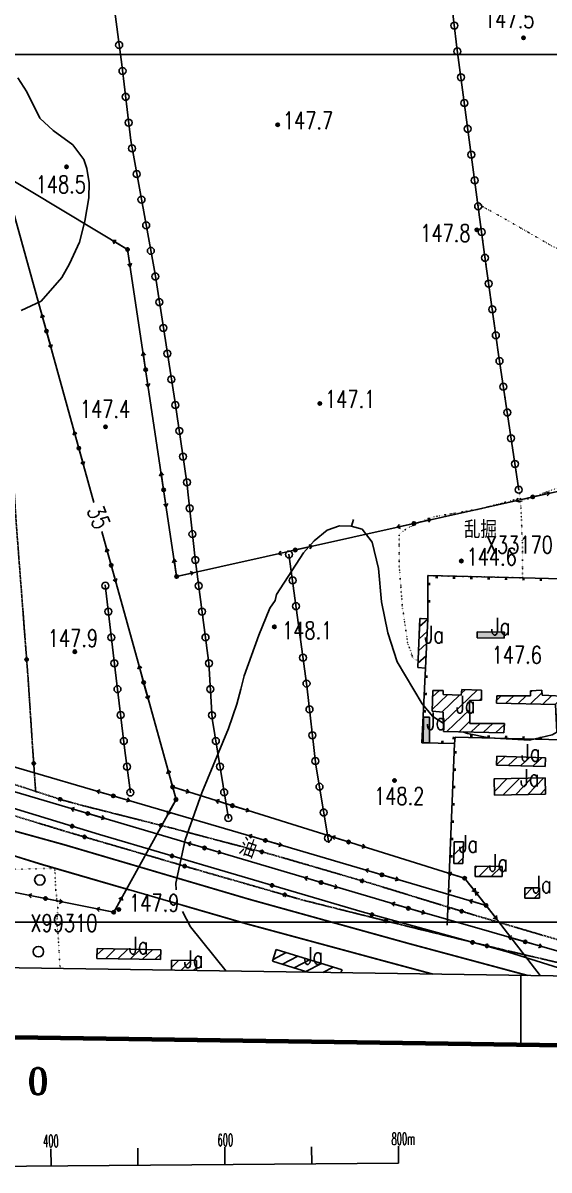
# Model space of a CAD drawing. Extents: x 408766 to 414302, y 5156573 to 5161925.
# Drawn here: x 411394 to 412000, y 5156714 to 5158036 of the extents above; entities that cross this region are included whole.
import ezdxf

# ---------------------------------------------------------------- set-up
doc = ezdxf.new("R2010")
doc.units = 0
doc.header["$LTSCALE"] = 1000
for name, pattern in [('0001', [0.5, 0.5, 0]), ('4110', [0.5, 0.5, 0]), ('4222', [0.5, 0.5, 0]), ('5130', [1, 1, 0]), ('5310', [1, 1, 0]), ('5320', [0.0018, 0.0013, -0.0005]), ('5400', [1, 1, 0]), ('8111', [1, 1, 0]), ('8112', [1, 1, 0]), ('8130', [1, 1, 0]), ('9315', [1, 1, 0]), ('9995', [0.001, 0, -0.001])]:
    doc.linetypes.add(name, pattern=pattern)
doc.layers.get('0').update_dxf_attribs({"linetype": 'CONTINUOUS'})
for name, color, linetype in [('0001', 1, 'CONTINUOUS'), ('0001ADD', 1, 'CONTINUOUS'), ('0001BAK', 1, 'CONTINUOUS'), ('0002', 2, 'CONTINUOUS'), ('0002ADD', 2, 'CONTINUOUS'), ('0003ADD', 3, 'CONTINUOUS'), ('0003BAK', 3, 'CONTINUOUS'), ('0005ADD', 5, 'CONTINUOUS'), ('0005BAK', 5, 'CONTINUOUS'), ('0006', 6, 'CONTINUOUS'), ('0007', 7, 'CONTINUOUS'), ('0009', 9, 'CONTINUOUS'), ('0010', 10, 'CONTINUOUS'), ('0010ADD', 10, 'CONTINUOUS'), ('0012', 12, 'CONTINUOUS'), ('0013', 13, 'CONTINUOUS'), ('0014', 151, 'CONTINUOUS'), ('0015', 15, 'CONTINUOUS'), ('0017', 85, 'CONTINUOUS'), ('0018', 7, 'CONTINUOUS')]:
    doc.layers.add(name, color=color, linetype=linetype)
doc.styles.add('ROMANT', font='romant.shx')
doc.styles.add('SIMPLEX', font='simplex.shx', dxfattribs={"width": 0.75, "height": 20})
doc.styles.add('XDX', font='simplex.shx', dxfattribs={"height": 20, "bigfont": 'xdx.shx'})

# ---------------------------------------------------------------- blocks, each defined once
blk = doc.blocks.new('8140')
for radius in [0.0002, 0.000141, 0.0000832, 0.0000301]:
    blk.add_circle((0, 0), radius)
at = {"flags": 1}
blk.add_attdef('8140', (0, 0), '', height=0.0000001, dxfattribs=at)
blk = doc.blocks.new('5130')
blk.add_hatch(color=256).paths.add_polyline_path([(0.0002, 0, 1), (-0.0002, 0, 1)])
for points in [[(0, 0), (0.002, 0)], [(0.00164, 0.00023), (0.002, 0), (0.00166, -0.00023)]]:
    blk.add_lwpolyline(points)
blk.add_circle((0, 0), 0.0002)
at = {"flags": 1}
blk.add_attdef('5130', (0, 0), '', height=0.000001, dxfattribs=at)
blk = doc.blocks.new('5131')
for points in [[(-0.00164, -0.00023), (-0.002, 0), (-0.00166, 0.00023)], [(0, 0), (-0.002, 0)]]:
    blk.add_lwpolyline(points)
at = {"flags": 1}
blk.add_attdef('5131', (0, 0), '', height=0.0000000001, dxfattribs=at)
blk = doc.blocks.new('9315')
blk.add_circle((0, 0), 0.0004)
at = {"flags": 1}
blk.add_attdef('9315', (0, 0), '', height=0.00000001, dxfattribs=at)
blk = doc.blocks.new('9310')
blk.add_circle((0, 0), 0.0006)
blk = doc.blocks.new('9100')
blk.add_hatch(color=256).paths.add_polyline_path([(0.0001, 0, 1), (-0.0001, 0, 1)])

msp = doc.modelspace()

# ---------------------------------------------------------------- hatches: boundary and pattern name
at = {"layer": '0001ADD', "linetype": '0001'}
h = msp.add_hatch(dxfattribs=at)
h.set_pattern_fill('U', color=256, scale=10, angle=42.3819, style=0, pattern_type=0)
h.set_pattern_definition([(42.38186094, (334985.19, -15847.803), (-6.74068569, 7.386687785), [])])
h.paths.add_polyline_path([(411848.8, 5157293.2), (411857.7, 5157292.8), (411860.3, 5157349.6), (411851.4, 5157350)])
for points in [[(411917.2, 5157327.6), (411948.4, 5157327), (411948.6, 5157334), (411917.3, 5157334.6)], [(411862.2, 5157206.4), (411862.5, 5157236.3), (411855.5, 5157236.3), (411855.2, 5157206.4)]]:
    msp.add_hatch(color=256, dxfattribs=at).paths.add_polyline_path(points)
h = msp.add_hatch(dxfattribs=at)
h.set_pattern_fill('U', color=256, scale=10, angle=43.7069, style=0, pattern_type=0)
h.set_pattern_definition([(43.70694858, (0, 0), (-6.909700843, 7.228833534), [])])
h.paths.add_polyline_path([(411878.3, 5157219.8), (411947.9, 5157218.2), (411948.6, 5157228.8), (411908.9, 5157228.8), (411908.5, 5157255.5), (411922.3, 5157255.9), (411922.3, 5157267.3), (411899.5, 5157268.1), (411898.7, 5157261.4), (411877.9, 5157262.2), (411877.9, 5157266.9), (411866.1, 5157266.9), (411865.3, 5157243), (411877.9, 5157241.8)])
h = msp.add_hatch(dxfattribs=at)
h.set_pattern_fill('U', color=256, scale=10, angle=43.6771, style=0, pattern_type=0)
h.set_pattern_definition([(43.67706185, (0, 0), (-6.905929185, 7.232436801), [])])
h.paths.add_polyline_path([(411939.3, 5157252.4), (412007.3, 5157250.8), (412008.9, 5157219), (412023.4, 5157218.6), (412023, 5157259.9), (411992, 5157261.4), (411991.6, 5157267.3), (411978.6, 5157266.5), (411978.6, 5157260.6), (411939.7, 5157260.6)])
h = msp.add_hatch(dxfattribs=at)
h.set_pattern_fill('U', color=256, scale=10, angle=43.1694, style=0, pattern_type=0)
h.set_pattern_definition([(43.1693522, (0, 0), (-6.84157079, 7.293346909), [])])
h.paths.add_polyline_path([(411939.4, 5157180.9), (411995.5, 5157179.1), (411995.8, 5157189.4), (411939.7, 5157191.2)])
h = msp.add_hatch(dxfattribs=at)
h.set_pattern_fill('U', color=256, scale=10, angle=45.8736, style=0, pattern_type=0)
h.set_pattern_definition([(45.87363318, (0, 0), (-7.178059712, 6.962431958), [])])
h.paths.add_polyline_path([(411937.2, 5157146.4), (411995.9, 5157147.3), (411995.6, 5157166.1), (411936.9, 5157165.2)])
h = msp.add_hatch(dxfattribs=at)
h.set_pattern_fill('U', color=256, scale=10, angle=44.0134, style=0, pattern_type=0)
h.set_pattern_definition([(44.01341136, (0, 0), (-6.94826729, 7.191771802), [])])
h.paths.add_polyline_path([(411890.5, 5157067.6), (411900.9, 5157067.5), (411901.4, 5157092.4), (411890.9, 5157092.6)])
h = msp.add_hatch(dxfattribs=at)
h.set_pattern_fill('U', color=256, scale=10, angle=44.7181, style=0, pattern_type=0)
h.set_pattern_definition([(44.71809788, (0, 0), (-7.036191862, 7.105772589), [])])
h.paths.add_polyline_path([(411914.8, 5157052.6), (411946.1, 5157052.4), (411946.1, 5157064.2), (411914.8, 5157064.3)])
h = msp.add_hatch(dxfattribs=at)
h.set_pattern_fill('U', color=256, scale=10, angle=43.8323, style=0, pattern_type=0)
h.set_pattern_definition([(43.8322595, (0, 0), (-6.9254944, 7.213704132), [])])
h.paths.add_polyline_path([(411479.5, 5156958.2), (411552.8, 5156956.7), (411553, 5156967.9), (411479.7, 5156969.4)])
at = {"layer": '0005ADD', "linetype": '5320'}
h = msp.add_hatch(color=256, dxfattribs=at)
edge = h.paths.add_edge_path()
edge.add_arc((411398.6, 5157302.5), 1.9, 0, 360)
h = msp.add_hatch(color=256, dxfattribs=at)
edge = h.paths.add_edge_path()
edge.add_arc((411406.8, 5157182.8), 1.9, 0, 360)
h = msp.add_hatch(color=256, dxfattribs=at)
edge = h.paths.add_edge_path()
edge.add_arc((411437.2, 5157141.5), 1.9, 0, 360)
at = {"layer": '0005ADD', "linetype": '5310'}
h = msp.add_hatch(color=256, dxfattribs=at)
edge = h.paths.add_edge_path()
edge.add_arc((411451, 5157110.5), 1.9, 0, 360)
at = {"layer": '0005ADD', "linetype": '5320'}
h = msp.add_hatch(color=256, dxfattribs=at)
edge = h.paths.add_edge_path()
edge.add_arc((411553.3, 5157111.4), 1.9, 0, 360)
h = msp.add_hatch(color=256, dxfattribs=at)
edge = h.paths.add_edge_path()
edge.add_arc((411465.3, 5157098.1), 1.9, 0, 360)
h = msp.add_hatch(color=256, dxfattribs=at)
edge = h.paths.add_edge_path()
edge.add_arc((411669.4, 5157080.9), 1.9, 0, 360)
at = {"layer": '0005ADD', "linetype": '5310'}
h = msp.add_hatch(color=256, dxfattribs=at)
edge = h.paths.add_edge_path()
edge.add_arc((411566, 5157076.2), 1.9, 0, 360)
at = {"layer": '0005ADD', "linetype": '5320'}
h = msp.add_hatch(color=256, dxfattribs=at)
edge = h.paths.add_edge_path()
edge.add_arc((411580.5, 5157064.5), 1.9, 0, 360)
at = {"layer": '0005ADD', "linetype": '5310'}
h = msp.add_hatch(color=256, dxfattribs=at)
edge = h.paths.add_edge_path()
edge.add_arc((411681.1, 5157042.3), 1.9, 0, 360)
at = {"layer": '0005ADD', "linetype": '5320'}
h = msp.add_hatch(color=256, dxfattribs=at)
edge = h.paths.add_edge_path()
edge.add_arc((411784.7, 5157047.5), 1.9, 0, 360)
h = msp.add_hatch(color=256, dxfattribs=at)
edge = h.paths.add_edge_path()
edge.add_arc((411695.8, 5157031.3), 1.9, 0, 360)
at = {"layer": '0005ADD', "linetype": '5310'}
h = msp.add_hatch(color=256, dxfattribs=at)
edge = h.paths.add_edge_path()
edge.add_arc((411796.2, 5157008.5), 1.9, 0, 360)
at = {"layer": '0005ADD', "linetype": '5320'}
h = msp.add_hatch(color=256, dxfattribs=at)
edge = h.paths.add_edge_path()
edge.add_arc((411812, 5157001.4), 1.9, 0, 360)
h = msp.add_hatch(color=256, dxfattribs=at)
edge = h.paths.add_edge_path()
edge.add_arc((411899.4, 5157012.5), 1.9, 0, 360)
at = {"layer": '0005ADD', "linetype": '5310'}
h = msp.add_hatch(color=256, dxfattribs=at)
edge = h.paths.add_edge_path()
edge.add_arc((411911.9, 5156976.6), 1.9, 0, 360)
at = {"layer": '0005ADD', "linetype": '5320'}
h = msp.add_hatch(color=256, dxfattribs=at)
edge = h.paths.add_edge_path()
edge.add_arc((411928.5, 5156972.6), 1.9, 0, 360)

# ---------------------------------------------------------------- linework, layer by layer
at = {"layer": '0001', "linetype": '0001'}
for points in [[(411848.8, 5157293.2), (411857.7, 5157292.8), (411860.3, 5157349.6), (411851.4, 5157350)], [(411917.2, 5157327.6), (411948.4, 5157327), (411948.6, 5157334), (411917.3, 5157334.6)], [(411878.3, 5157219.8), (411947.9, 5157218.2), (411948.6, 5157228.8), (411908.9, 5157228.8), (411908.5, 5157255.5), (411922.3, 5157255.9), (411922.3, 5157267.3), (411899.5, 5157268.1), (411898.7, 5157261.4), (411877.9, 5157262.2), (411877.9, 5157266.9), (411866.1, 5157266.9), (411865.3, 5157243), (411877.9, 5157241.8)], [(411939.3, 5157252.4), (412007.3, 5157250.8), (412008.9, 5157219), (412023.4, 5157218.6), (412023, 5157259.9), (411992, 5157261.4), (411991.6, 5157267.3), (411978.6, 5157266.5), (411978.6, 5157260.6), (411939.7, 5157260.6)], [(411862.2, 5157206.4), (411862.5, 5157236.3), (411855.5, 5157236.3), (411855.2, 5157206.4)], [(411939.4, 5157180.9), (411995.5, 5157179.1), (411995.8, 5157189.4), (411939.7, 5157191.2)], [(411937.2, 5157146.4), (411995.9, 5157147.3), (411995.6, 5157166.1), (411936.9, 5157165.2)], [(411890.5, 5157067.6), (411900.9, 5157067.5), (411901.4, 5157092.4), (411890.9, 5157092.6)], [(411914.8, 5157052.6), (411946.1, 5157052.4), (411946.1, 5157064.2), (411914.8, 5157064.3)], [(411971.9, 5157027.4), (411989, 5157027.4), (411989, 5157039.3), (411971.9, 5157039.3)], [(411479.5, 5156958.2), (411552.8, 5156956.7), (411553, 5156967.9), (411479.7, 5156969.4)]]:
    msp.add_lwpolyline(points, close=True, dxfattribs=at)
for points in [[(411760.3, 5156941.7), (411761.7, 5156944.9), (411685.9, 5156968.5), (411681.7, 5156954.9), (411722.4, 5156942.2)], [(411594, 5156944.1), (411594.2, 5156955.6), (411565.4, 5156956), (411565.2, 5156944.5)]]:
    msp.add_lwpolyline(points, dxfattribs=at)
at = {"layer": '0001ADD', "linetype": '0001'}
for p, q in [((411971.9, 5157030.8), (411980.4, 5157039.3)), ((411982.7, 5157027.4), (411989, 5157033.7)), ((411682.3, 5156957), (411697.4, 5156965)), ((411565.2, 5156947.5), (411573.9, 5156955.9)), ((411576.4, 5156944.4), (411588, 5156955.7)), ((411693, 5156951.3), (411710.9, 5156960.8)), ((411706.5, 5156947.1), (411724.4, 5156956.6)), ((411720, 5156943), (411737.9, 5156952.4)), ((411590.5, 5156944.2), (411594.1, 5156947.6)), ((411739.6, 5156942), (411751.4, 5156948.2))]:
    msp.add_line(p, q, dxfattribs=at)
at = {"layer": '0001BAK', "linetype": '9995'}
for points in [[(411965.7, 5157484.1), (412014, 5157501.7), (412052, 5157510.2), (412124.2, 5157526.1), (412137.7, 5157540.8), (412135.3, 5157578.7), (412135.3, 5157611.8), (412140.2, 5157664.4), (412141.4, 5157710.9), (412143.8, 5157732.9), (412137.7, 5157742.7), (412113.2, 5157747.6), (412077.7, 5157750), (412042.2, 5157759.8), (412003, 5157779.4), (411951.3, 5157809.2), (411918, 5157827.7)], [(411969.5, 5157396.7), (411969.5, 5157431.1), (411967.1, 5157488.6), (411921.8, 5157476.4), (411864.2, 5157466.6), (411837.2, 5157454.3), (411827.4, 5157447), (411827.4, 5157411.5), (411831.1, 5157363.8), (411837.2, 5157322.2), (411843.4, 5157303.8), (411849.2, 5157301.3)], [(411437.2, 5156946.4), (411434.6, 5156989.2), (411433.3, 5157000.2), (411434.6, 5157015.8), (411432, 5157039), (411431.3, 5157055.2), (411431.1, 5157062)]]:
    msp.add_lwpolyline(points, dxfattribs=at)
at = {"layer": '0002', "linetype": '5130'}
for points in [[(411476, 5157483.5), (411374, 5157852.8), (411343.8, 5158270.3), (411302.5, 5158842.4), (411271.7, 5159264.6)], [(410883.5, 5157974.1), (411359.9, 5157868.2), (411514.8, 5157775.1), (411571.3, 5157398.3), (412040.8, 5157503.3), (412621.2, 5157631.5)], [(410868.3, 5157866.3), (410891.4, 5157706.4), (410861.5, 5157640.8), (410865.8, 5157388.1), (411095.4, 5157263.5), (411673.4, 5157094.1), (411927.5, 5157019.1)], [(410860.3, 5157858), (410853.1, 5157280.8), (411145.8, 5157082.3), (411498.8, 5157011.3), (411570.6, 5157141.3), (411485.2, 5157450.3)], [(410761.3, 5157811), (410547.9, 5157582.6), (411066.3, 5157244.4), (411837.9, 5157015.9), (412114.5, 5156936.5)], [(411989.8, 5156938.3), (411927.5, 5157019.1), (411902.8, 5157050.5), (411566.7, 5157155.7)]]:
    msp.add_lwpolyline(points, dxfattribs=at)
at = {"layer": '0003ADD', "linetype": '4222', "const_width": 2}
for points in [[(411975.1, 5156938.5), (411839.4, 5156975), (411655.4, 5157026.1), (411442, 5157089.1), (411315.3, 5157124.1), (411197.5, 5157164), (411150.4, 5157182.9), (411091.7, 5157218.5), (410979.5, 5157290.9), (410868.9, 5157364.2), (410851.8, 5157379.5), (410850.5, 5157388.2), (410851.1, 5157500), (410849.8, 5157670.1), (410849.1, 5157764.1), (410849.8, 5157802.5), (410847.1, 5157811.9), (410836.3, 5157840.2)], [(411315.2, 5157097.9), (411416.7, 5157066.2), (411517.2, 5157037)], [(411578, 5157019.4), (411651.7, 5156998), (411813.8, 5156954.1), (411865.8, 5156940.1)]]:
    msp.add_lwpolyline(points, dxfattribs=at)
at = {"layer": '0003BAK', "linetype": '4222'}
for points in [[(409501.5, 5158221.4), (409519.9, 5158209.8), (409588.6, 5158164), (409702.1, 5158087), (409853.4, 5157984.9), (409989.5, 5157895.3), (410141.5, 5157796.8), (410290.7, 5157697.3), (410485.8, 5157574.5), (410713.3, 5157428.1), (410903, 5157306.6), (411069.8, 5157199.2), (411111.6, 5157174.3), (411151.4, 5157155.4), (411192.5, 5157138.6), (411285.2, 5157107.3), (411416.7, 5157066.2), (411651.7, 5156998), (411813.8, 5156954.1), (411865.8, 5156940.1)], [(411975.1, 5156938.5), (411839.4, 5156975), (411655.4, 5157026.1), (411442, 5157089.1), (411315.3, 5157124.1), (411197.5, 5157164), (411150.4, 5157182.9), (411091.7, 5157218.5), (410979.5, 5157290.9), (410868.9, 5157364.2), (410851.8, 5157379.5), (410850.5, 5157388.2), (410851.1, 5157500), (410849.8, 5157670.1), (410849.1, 5157764.1), (410849.8, 5157802.5), (410847.1, 5157811.9), (410836.3, 5157840.2)]]:
    msp.add_lwpolyline(points, dxfattribs=at)
at = {"layer": '0005ADD', "linetype": '5310'}
msp.add_lwpolyline([(412041.1, 5156937.6), (411953.3, 5156965.2), (411784.9, 5157011.6), (411482.4, 5157100.9), (411263.8, 5157167.8), (411163.5, 5157195.3), (411042.1, 5157278.1), (410806, 5157439.4), (410588.1, 5157586.9), (410503, 5157645.8)], dxfattribs=at)
at = {"layer": '0005ADD', "linetype": '5320'}
for points in [[(411394.5, 5157357.4), (411396.7, 5157327.4)], [(411397.5, 5157317.5), (411399.8, 5157287.6)], [(411400.5, 5157277.6), (411402.5, 5157247.6)], [(411403.1, 5157237.7), (411405.1, 5157207.7)], [(411405.8, 5157197.8), (411407.8, 5157167.8)], [(411413.4, 5157149.2), (411409, 5157150.6), (411384.9, 5157158.5)], [(411408.5, 5157157.8), (411409, 5157150.6)], [(411451.6, 5157137.4), (411439.1, 5157140.8), (411422.9, 5157146.1)], [(411490.3, 5157127.4), (411463.1, 5157134.3), (411461.3, 5157134.8)], [(411374.4, 5157125.7), (411384.7, 5157122.4), (411403, 5157116.8)], [(411529.1, 5157117.6), (411500, 5157124.9)], [(411412.6, 5157113.9), (411441.3, 5157105.2)], [(411567.9, 5157107.7), (411561.5, 5157109.4), (411538.8, 5157115.1)], [(411450.9, 5157102.3), (411479.7, 5157093.9)], [(411606.5, 5157097.5), (411577.5, 5157105.1)], [(411489.3, 5157091.1), (411518.1, 5157082.7)], [(411645.2, 5157087.3), (411616.2, 5157094.9)], [(411683.9, 5157077), (411680.6, 5157077.9), (411665.3, 5157082)], [(411527.7, 5157079.9), (411556.5, 5157071.5)], [(411566.1, 5157068.7), (411594.9, 5157060.3)], [(411722.3, 5157065.8), (411693.5, 5157074.2)], [(411604.5, 5157057.5), (411633.3, 5157049.2)], [(411760.7, 5157054.6), (411731.9, 5157063)], [(411642.9, 5157046.4), (411671.8, 5157038.2)], [(411799, 5157043.3), (411794.3, 5157044.7), (411770.3, 5157051.8)], [(411681.4, 5157035.4), (411710.2, 5157027.1)], [(411837.3, 5157031.6), (411808.6, 5157040.4)], [(411719.8, 5157024.5), (411748.9, 5157017.2)], [(411875.5, 5157019.8), (411846.8, 5157028.6)], [(411913.8, 5157008.1), (411885.1, 5157016.9)], [(411758.6, 5157014.7), (411787.7, 5157007.5)], [(411797.4, 5157005), (411826.6, 5156997.8)], [(411952.1, 5156996.8), (411923.4, 5157005.3)], [(411836.3, 5156995.3), (411865.4, 5156988.2)], [(411990.5, 5156985.4), (411961.7, 5156993.9)], [(411875.1, 5156985.8), (411904.2, 5156978.6)], [(411913.9, 5156976.2), (411936.6, 5156970.6), (411943.1, 5156969.1)], [(411952.8, 5156966.8), (411982, 5156959.9)], [(411991.7, 5156957.6), (412020.9, 5156950.8)]]:
    msp.add_lwpolyline(points, dxfattribs=at)
for centre in [(411398.6, 5157302.5), (411406.8, 5157182.8), (411437.2, 5157141.5), (411553.3, 5157111.4), (411465.3, 5157098.1), (411669.4, 5157080.9), (411580.5, 5157064.5), (411784.7, 5157047.5), (411695.8, 5157031.3), (411812, 5157001.4), (411899.4, 5157012.5), (411928.5, 5156972.6)]:
    msp.add_circle(centre, 1.9, dxfattribs=at)
at = {"layer": '0005ADD', "linetype": '5310'}
for centre in [(411451, 5157110.5), (411566, 5157076.2), (411681.1, 5157042.3), (411796.2, 5157008.5), (411911.9, 5156976.6)]:
    msp.add_circle(centre, 1.9, dxfattribs=at)
at = {"layer": '0005BAK', "linetype": '5320'}
for points in [[(411342.6, 5158760.2), (411327.2, 5158683.9), (411318.4, 5158631.2), (411318.4, 5158613.1), (411320.4, 5158561), (411322.4, 5158516.1), (411327.1, 5158444), (411334.5, 5158353.7), (411342.6, 5158211.4), (411352.6, 5158043.7), (411358.7, 5157942.1), (411365.4, 5157836.4), (411370.1, 5157741.6), (411374.1, 5157668.7), (411378.1, 5157581.9), (411384.2, 5157497.6), (411386.8, 5157457.4), (411400.3, 5157280.9), (411405.6, 5157199.4), (411409, 5157150.6)], [(412142.6, 5156936.1), (412052, 5156967.3), (411915.9, 5157007.4), (411794.3, 5157044.7), (411680.6, 5157077.9), (411561.5, 5157109.4), (411463.1, 5157134.3), (411439.1, 5157140.8), (411409, 5157150.6), (411372.7, 5157162.5), (411354.8, 5157170.2), (411340.1, 5157178)], [(411384.7, 5157122.4), (411445.4, 5157103.9), (411597.8, 5157059.4), (411717.8, 5157025), (411830.6, 5156996.7), (411936.6, 5156970.6), (412032.2, 5156948.1)]]:
    msp.add_lwpolyline(points, dxfattribs=at)
at = {"layer": '0005BAK', "linetype": '9315'}
for points in [[(411965.2, 5157497.8), (411941.8, 5157654.1), (411925.8, 5157769.3), (411893.9, 5158007.8), (411865.7, 5158251), (411855.3, 5158342.5)], [(411630.9, 5157119.4), (411612.2, 5157234.6), (411608.4, 5157298.2), (411592.5, 5157418.7), (411583.1, 5157506.7), (411569.1, 5157601.2), (411546.5, 5157746.8), (411518.4, 5157900.8), (411508.1, 5157988.5), (411495.9, 5158081.2), (411478.1, 5158171.1), (411464.9, 5158288.4)], [(411700.5, 5157424.1), (411721.2, 5157272.4), (411731.5, 5157181), (411746.5, 5157091.2)], [(411518.1, 5157148.8), (411511.8, 5157197.8), (411500.5, 5157290.7), (411489.2, 5157388.6)]]:
    msp.add_lwpolyline(points, dxfattribs=at)
at = {"layer": '0006', "linetype": '8130', "elevation": 148}
msp.add_lwpolyline([(411772.4, 5157456.4), (411774.7, 5157464)], dxfattribs=at)
at = {"layer": '0007', "linetype": '8112', "elevation": 148}
msp.add_lwpolyline([(411392.4, 5157704.9), (411415.5, 5157715.7), (411439.1, 5157743), (411447.8, 5157758.6), (411459.3, 5157783.7), (411465.7, 5157807.6), (411470.2, 5157834.8), (411470.7, 5157851.9), (411468, 5157868.5), (411464.5, 5157878.7), (411451.7, 5157895.6), (411429.3, 5157912.1), (411413.9, 5157926.4), (411398.9, 5157956.7), (411388.6, 5157972.8)], dxfattribs=at)
at = {"layer": '0007', "linetype": '8111'}
for points in [[(411878.1, 5157229.3), (411866, 5157236.8), (411853.8, 5157251.7), (411825.3, 5157300.1), (411814.2, 5157333.4), (411807, 5157369.2), (411803.7, 5157407.3), (411796.3, 5157438), (411784.7, 5157452.9), (411772.1, 5157456.4), (411758.8, 5157456.8), (411744.7, 5157451.5), (411729.7, 5157439.2), (411717.3, 5157425.6), (411686.2, 5157377.6), (411684.7, 5157370.6), (411678.7, 5157361.9), (411665.8, 5157330.5), (411648.9, 5157283.9), (411645, 5157268.4), (411640.7, 5157251.2), (411631.1, 5157223), (411600.4, 5157148.9), (411581.1, 5157094.9), (411570.2, 5157045), (411570.8, 5157037)], [(412008.9, 5157219), (412003.6, 5157215.9), (411977.5, 5157209.6), (411930.6, 5157212.2), (411906, 5157217.3), (411900.8, 5157219.3)], [(411578, 5157012.1), (411587.2, 5156994.4), (411628.4, 5156943.6)]]:
    msp.add_lwpolyline(points, dxfattribs=at)
at = {"layer": '0009', "linetype": '9995'}
for points in [[(411967.2, 5157484.6), (411941.8, 5157654.1), (411925.8, 5157769.3), (411918, 5157827.7)], [(411969.5, 5157396.7), (411860.3, 5157399.3), (411860.3, 5157349.6)], [(411849.2, 5157301.3), (411850.4, 5157326.6), (411851.4, 5157350), (411860.3, 5157349.6)], [(411431.1, 5157062), (411335.5, 5157059.5)]]:
    msp.add_lwpolyline(points, dxfattribs=at)
at = {"layer": '0010', "linetype": '5400'}
for points in [[(411857.7, 5157292.8), (411853.6, 5157206.6), (411891.1, 5157205.7), (411891.9, 5157213.2), (412030.4, 5157209.7), (412065.3, 5157209.9), (412071.2, 5157394.3), (411860.3, 5157399.3), (411860.3, 5157349.6)], [(411891.1, 5157205.7), (411882.8, 5156996.4)]]:
    msp.add_lwpolyline(points, dxfattribs=at)
at = {"layer": '0010ADD', "linetype": '5400', "const_width": 3}
for points in [[(411870.6, 5157399), (411870.5, 5157396)], [(411890.6, 5157398.5), (411890.5, 5157395.5)], [(411910.6, 5157398.1), (411910.5, 5157395.1)], [(411930.6, 5157397.6), (411930.5, 5157394.6)], [(411860.3, 5157389.5), (411863.3, 5157389.5)], [(411950.6, 5157397.1), (411950.5, 5157394.1)], [(411970.6, 5157396.7), (411970.5, 5157393.7)], [(411990.5, 5157396.2), (411990.5, 5157393.2)], [(411860.3, 5157369.5), (411863.3, 5157369.5)], [(411857.3, 5157282.8), (411860.3, 5157282.7)], [(411856.3, 5157262.8), (411859.3, 5157262.7)], [(411855.3, 5157242.8), (411858.3, 5157242.7)], [(411910.5, 5157212.8), (411910.6, 5157215.8)], [(411930.5, 5157212.2), (411930.6, 5157215.2)], [(411950.5, 5157211.7), (411950.6, 5157214.7)], [(411970.5, 5157211.2), (411970.6, 5157214.2)], [(411990.5, 5157210.7), (411990.6, 5157213.7)], [(411877.2, 5157206), (411877.3, 5157209)], [(411891.8, 5157211.9), (411888.8, 5157212.2)], [(411890.7, 5157195.7), (411893.7, 5157195.6)], [(411889.9, 5157175.8), (411892.9, 5157175.6)], [(411889.1, 5157155.8), (411892.1, 5157155.7)], [(411888.3, 5157135.8), (411891.3, 5157135.7)], [(411887.5, 5157115.8), (411890.5, 5157115.7)], [(411886.7, 5157095.8), (411889.7, 5157095.7)], [(411885.9, 5157075.8), (411888.9, 5157075.7)], [(411885.1, 5157055.9), (411888.1, 5157055.7)], [(411884.3, 5157035.9), (411887.3, 5157035.8)], [(411883.5, 5157015.9), (411886.5, 5157015.8)]]:
    msp.add_lwpolyline(points, dxfattribs=at)
at = {"layer": '0012'}
for p, q in [((410479.3, 5158000), (413803.8, 5158000)), ((408834.6, 5157000), (413789.6, 5157000)), ((408834.4, 5156984.5), (413788.3, 5156912))]:
    msp.add_line(p, q, dxfattribs=at)
at = {"layer": '0012', "const_width": 5}
msp.add_lwpolyline([(408833.2, 5156904.5), (408905.3, 5161696.2), (413855.5, 5161623.7), (413787.2, 5156832), (408833.2, 5156904.5)], dxfattribs=at)
at = {"layer": '0012'}
for points in [[(411426.8, 5156718.9), (411426.6, 5156738.8)], [(411526.8, 5156719.6), (411526.6, 5156739.6)], [(411626.8, 5156720.4), (411626.6, 5156740.4)], [(411726.8, 5156721.2), (411726.6, 5156741.1)], [(411826.8, 5156722), (411826.6, 5156741.9)], [(410826.8, 5156714.2), (411826.8, 5156722)]]:
    msp.add_lwpolyline(points, dxfattribs=at)
at = {"layer": '0018', "color": 2}
msp.add_lwpolyline([(411967.3, 5156858.6), (411967.3, 5156938.6)], dxfattribs=at)

# ---------------------------------------------------------------- block references
at = {"layer": '0001ADD', "linetype": '9995', "xscale": 10000, "yscale": 10000, "zscale": 10000}
for p in [(411924, 5157824.4), (411932.7, 5157819.5), (411941.5, 5157814.7), (411950.2, 5157809.8), (411958.9, 5157804.8), (411967.5, 5157799.8), (411976.2, 5157794.8), (411984.9, 5157789.8), (411993.5, 5157784.8), (411985, 5157491.1), (411994.3, 5157494.5), (411929.9, 5157478.5), (411939.5, 5157481.1), (411949.2, 5157483.8), (411958.8, 5157486.4), (411966.2, 5157484.3), (411967.1, 5157487.1), (411975.6, 5157487.7), (411861.3, 5157465.2), (411870.9, 5157467.7), (411880.8, 5157469.4), (411890.6, 5157471.1), (411900.5, 5157472.7), (411910.3, 5157474.4), (411920.2, 5157476.1), (411967.6, 5157477.1), (411968, 5157467.1), (411834.4, 5157452.2), (411843.1, 5157457), (411852.2, 5157461.1), (411968.4, 5157457.2), (411827.4, 5157445.6), (411968.8, 5157447.2), (411827.4, 5157435.6), (411827.4, 5157425.6), (411969.3, 5157437.2), (411969.5, 5157427.2), (411827.4, 5157415.6), (411969.5, 5157417.2), (411827.9, 5157405.6), (411969.5, 5157407.2), (411828.7, 5157395.7), (411829.4, 5157385.7), (411969.5, 5157397.2), (411830.2, 5157375.7), (411831, 5157365.8), (411832.3, 5157355.9), (411833.7, 5157346), (411835.2, 5157336.1), (411836.6, 5157326.2), (411839.1, 5157316.5), (411842.3, 5157307), (411431.3, 5157056.5), (411431.7, 5157046.5), (411432.2, 5157036.6), (411433.3, 5157026.6), (411434.5, 5157016.7), (411433.8, 5157006.7), (411433.7, 5156996.8), (411434.7, 5156986.8), (411435.3, 5156976.8), (411435.9, 5156966.9), (411436.5, 5156956.9), (411437.1, 5156946.9)]:
    msp.add_blockref('9100', p, dxfattribs=at)
at = {"layer": '0002ADD', "linetype": '5130', "xscale": 10000, "yscale": 10000, "zscale": 10000}
for name, p, rotation in [('5131', (411514.8, 5157775.1), 328.9761824029709), ('5130', (411514.8, 5157775.1), 278.5211857558466), ('5130', (411421.4, 5157681), 105.4523115835622), ('5131', (411421.4, 5157681), 105.4523115835622), ('5131', (411535.6, 5157636.6), 278.5211857558466), ('5130', (411535.6, 5157636.6), 278.5211857558466), ('5130', (411458.7, 5157546.1), 105.4523115835622), ('5131', (411458.7, 5157546.1), 105.4523115835622), ('5131', (411556.3, 5157498.2), 278.5211857558466), ('5130', (411556.3, 5157498.2), 278.5211857558466), ('5131', (411981.2, 5157490), 12.60821650123797), ('5130', (411981.2, 5157490), 12.60821650123797), ('5130', (411844.5, 5157459.4), 12.60821650123797), ('5131', (411844.5, 5157459.4), 12.60821650123797), ('5130', (411496, 5157411.2), 105.4523115835622), ('5131', (411707.9, 5157428.8), 12.60821650123797), ('5130', (411707.9, 5157428.8), 12.60821650123797), ('5131', (411571.3, 5157398.3), 278.5211857558466), ('5131', (411496, 5157411.2), 105.4523115835622), ('5130', (411571.3, 5157398.3), 12.60821650123797), ('5130', (411533.3, 5157276.2), 105.4523115835622), ('5131', (411533.3, 5157276.2), 105.4523115835622), ('5130', (411566.7, 5157155.7), 105.4523115835622), ('5131', (411498.4, 5157145.4), 343.6643752657727), ('5130', (411498.4, 5157145.4), 343.6643752657727), ('5131', (411566.7, 5157155.7), 162.626446167184), ('5130', (411570.6, 5157141.3), 240.0925064868717), ('5130', (411635.6, 5157134.1), 162.626446167184), ('5131', (411635.6, 5157134.1), 162.626446167184), ('5131', (411469, 5157125.1), 343.4997350560959), ('5130', (411469, 5157125.1), 343.4997350560959), ('5131', (411673.4, 5157094.1), 343.6643752657727), ('5130', (411673.4, 5157094.1), 343.5577641372792), ('5130', (411769.2, 5157092.3), 162.626446167184), ('5131', (411603.3, 5157085.4), 343.4997350560959), ('5130', (411603.3, 5157085.4), 343.4997350560959), ('5131', (411769.2, 5157092.3), 162.626446167184), ('5131', (411807.6, 5157054.5), 343.5577641372792), ('5130', (411807.6, 5157054.5), 343.5577641372792), ('5130', (411902.8, 5157050.5), 162.626446167184), ('5131', (411737.5, 5157045.6), 343.4997350560959), ('5130', (411737.5, 5157045.6), 343.4997350560959), ('5131', (411902.8, 5157050.5), 128.1871302218929), ('5131', (411420.3, 5157027.1), 348.6282994865782), ('5130', (411420.3, 5157027.1), 348.6282994865782), ('5130', (411498.8, 5157011.3), 61.07467895251038), ('5130', (411927.5, 5157019.1), 128.1871302218929), ('5131', (411498.8, 5157011.3), 348.6282994865782), ('5131', (411837.9, 5157015.9), 343.4997350560959), ('5130', (411837.9, 5157015.9), 343.9883975729579), ('5131', (411927.5, 5157019.1), 343.5577641372792), ('5131', (411927.5, 5157019.1), 127.654375599053), ('5131', (411972.5, 5156977.2), 343.9883975729579), ('5130', (411972.5, 5156977.2), 343.9883975729579)]:
    msp.add_blockref(name, p, dxfattribs=dict(at, rotation=rotation))
at = {"layer": '0005ADD', "linetype": '9315', "xscale": 10000, "yscale": 10000, "zscale": 10000}
for p in [(411891, 5158033.2), (411505.1, 5158010.7), (411894.5, 5158003.4), (411509, 5157980.9), (411898.5, 5157973.6), (411512.5, 5157951.1), (411902.5, 5157943.9), (411516, 5157921.3), (411906.4, 5157914.2), (411520, 5157891.6), (411910.4, 5157884.4), (411525.4, 5157862.1), (411914.4, 5157854.7), (411530.8, 5157832.6), (411918.4, 5157825), (411536.2, 5157803.1), (411922.4, 5157795.2), (411541.6, 5157773.6), (411926.3, 5157765.5), (411546.9, 5157744), (411930.5, 5157735.8), (411551.5, 5157714.4), (411934.6, 5157706.1), (411556.1, 5157684.7), (411938.7, 5157676.3), (411560.7, 5157655.1), (411942.9, 5157646.6), (411565.3, 5157625.4), (411947.3, 5157617), (411569.9, 5157595.8), (411951.8, 5157587.3), (411574.3, 5157566.1), (411956.2, 5157557.6), (411578.7, 5157536.4), (411960.7, 5157528), (411583.1, 5157506.8), (411965.1, 5157498.3), (411586.3, 5157476.9), (411589.5, 5157447.1), (411700.6, 5157423.6), (411592.7, 5157417.3), (411489.3, 5157387.6), (411596.6, 5157387.5), (411704.7, 5157393.8), (411492.7, 5157357.8), (411600.5, 5157357.8), (411708.7, 5157364.1), (411496.2, 5157328), (411604.5, 5157328.1), (411716.8, 5157304.7), (411499.6, 5157298.2), (411608.4, 5157298.3), (411503.2, 5157268.4), (411610.2, 5157268.4), (411720.8, 5157274.9), (411506.8, 5157238.6), (411611.9, 5157238.4), (411724.2, 5157245.1), (411727.6, 5157215.3), (411510.5, 5157208.8), (411616.4, 5157208.8), (411731, 5157185.5), (411514.2, 5157179), (411621.2, 5157179.2), (411518, 5157149.3), (411626, 5157149.5), (411735.7, 5157155.9), (411630.8, 5157119.9), (411740.6, 5157126.3), (411745.5, 5157096.7)]:
    msp.add_blockref('9315', p, dxfattribs=at)
at = {"layer": '0015', "xscale": 10000, "yscale": 10000, "zscale": 10000}
for p in [(411970.6, 5158019, 147.5), (411687.6, 5157918.9, 147.7), (411444.6, 5157870.4, 148.5), (411916.8, 5157797.7, 147.8), (411736.1, 5157597.7, 147.1), (411489.4, 5157570.8, 147.4), (411899, 5157416.1, 144.6), (411683.8, 5157340.2, 148.1), (411454.1, 5157311.6, 147.9), (411822.1, 5157163.1, 148.2), (411504.7, 5157014.4, 147.9)]:
    msp.add_blockref('8140', p, dxfattribs=at)
at = {"layer": '0015', "linetype": '4110', "xscale": 10000, "yscale": 10000, "zscale": 10000}
for p in [(411413.8, 5157048.6), (411412.2, 5156965.9)]:
    msp.add_blockref('9310', p, dxfattribs=at)

# ---------------------------------------------------------------- texts
at = {"layer": '0007', "style": 'SIMPLEX', "width": 0.75}
for s, p in [('147.5', (411925.2, 5158030.4, 147.5)), ('147.7', (411693.6, 5157913.9, 147.7)), ('148.5', (411409, 5157840.2, 148.5)), ('147.8', (411851.7, 5157784, 147.8)), ('147.1', (411742.1, 5157592.7, 147.1)), ('147.4', (411460, 5157581.3, 147.4)), ('144.6', (411905, 5157411.1, 144.6)), ('147.9', (411423, 5157317.1, 147.9)), ('148.1', (411692.6, 5157326.1, 148.1)), ('147.6', (411933.9, 5157297.9, 147.6)), ('148.2', (411798.5, 5157135.2, 148.2)), ('147.9', (411516.6, 5157012, 147.9))]:
    msp.add_text(s, height=20, dxfattribs=at).set_placement(p)
at = {"layer": '0012', "style": 'ROMANT'}
msp.add_text('0', height=30, dxfattribs=at).set_placement((411398.9, 5156801.5))
at = {"layer": '0012', "style": 'SIMPLEX', "width": 0.5}
for s, p in [('400', (411417.6, 5156740.6)), ('600', (411618.4, 5156741.7)), ('800m', (411818.7, 5156743.1))]:
    msp.add_text(s, height=14, rotation=0.4459, dxfattribs=at).set_placement(p)
at = {"layer": '0013', "linetype": '0001', "style": 'XDX'}
msp.add_text('乱掘', height=20, dxfattribs=at).set_placement((411902, 5157442.3))
msp.add_text('油', height=20, rotation=339.8858, dxfattribs=at).set_placement((411641.3, 5157078.9))
at = {"layer": '0014', "style": 'SIMPLEX', "width": 0.75}
msp.add_text('35', height=20, rotation=291.5644, dxfattribs=at).set_placement((411467.5, 5157474.8, 147.9))
at = {"layer": '0017', "linetype": '0001', "style": 'SIMPLEX', "width": 0.75}
for s, p in [('X33170', (411927.2, 5157424.8)), ('Ja', (411932.9, 5157330.8)), ('Ja', (411856.5, 5157321.3)), ('Ja', (411892.8, 5157240.6)), ('Ja', (411858.9, 5157221.4)), ('Ja', (411967.6, 5157185.2)), ('Ja', (411966.4, 5157156.3)), ('Ja', (411895.9, 5157080)), ('Ja', (411930.4, 5157058.4)), ('Ja', (411980.4, 5157033.4)), ('X99310', (411403, 5156988.9)), ('Ja', (411516.3, 5156963.1)), ('Ja', (411579.6, 5156947.2)), ('Ja', (411717.5, 5156951.2))]:
    msp.add_text(s, height=20, dxfattribs=at).set_placement(p)

doc.saveas('drawing.dxf')
